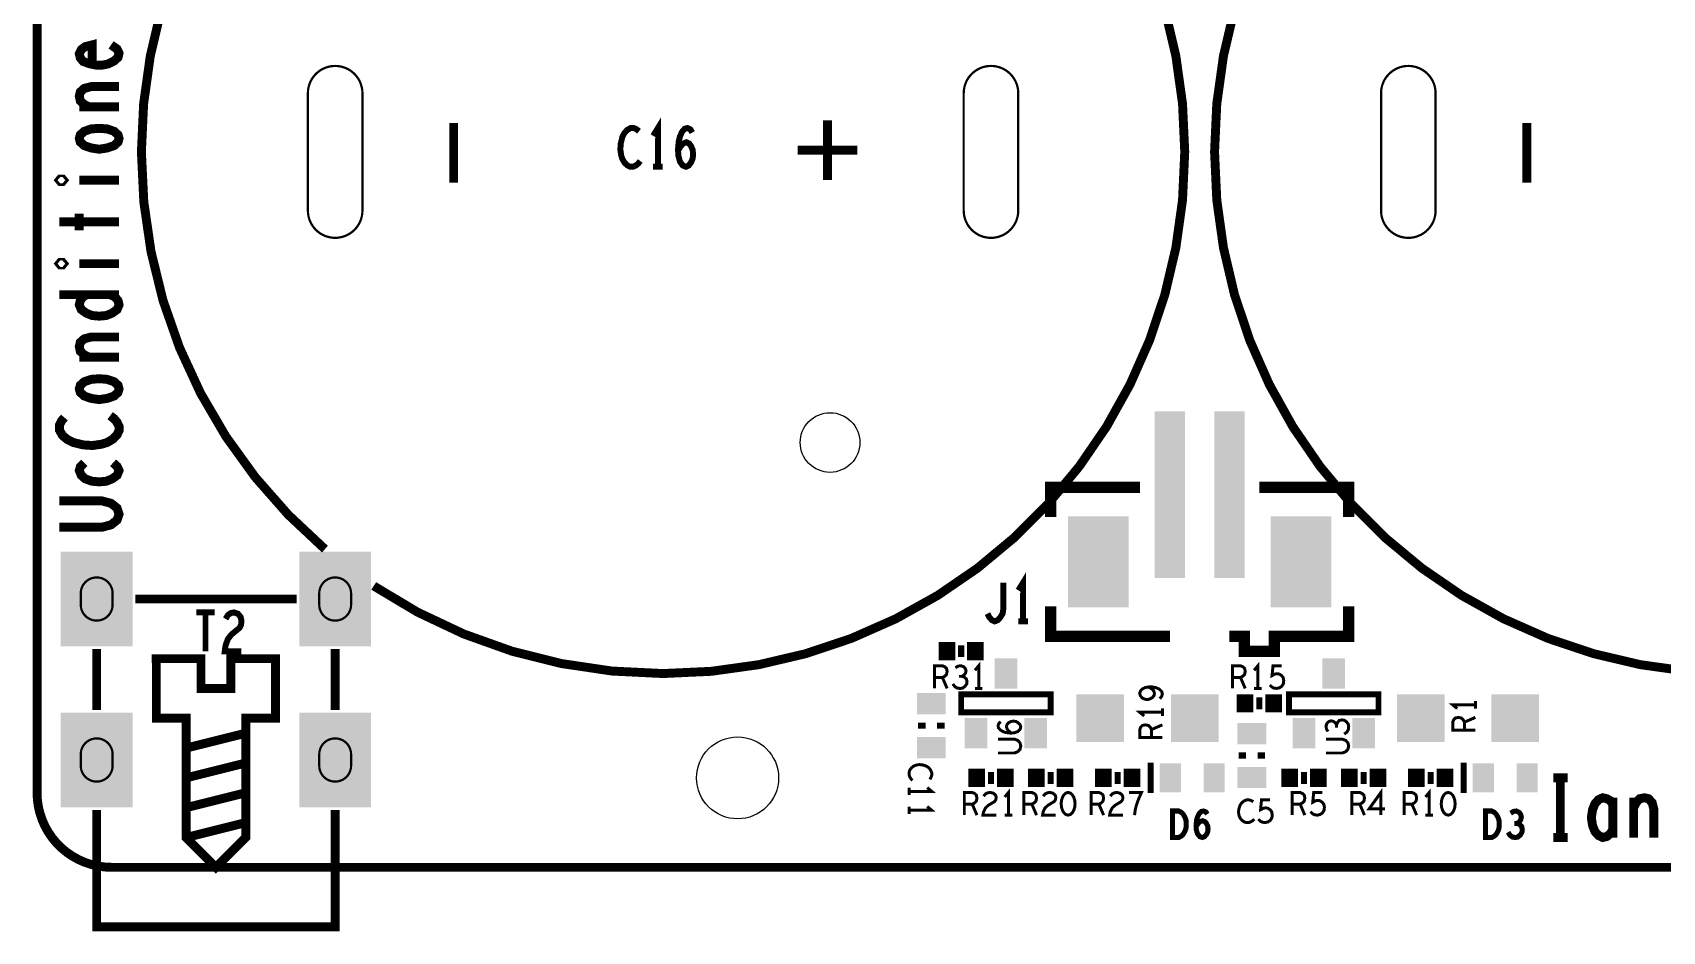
# Model space of a CAD drawing. Extents: x -0.2 to 85.2, y -2.2 to 55.7.
# Drawn here: x -0.2 to 54.5, y -2.2 to 28 of the extents above; entities that cross this region are included whole.
import ezdxf

# ---------------------------------------------------------------- set-up
doc = ezdxf.new("R2010")
doc.units = 0
doc.layers.get('0').update_dxf_attribs({"linetype": 'CONTINUOUS'})
for name, color, linetype in [('BOARD_ART', 7, 'CONTINUOUS'), ('PASTETOP_ART', 4, 'CONTINUOUS'), ('SILK_TOP_ART', 10, 'CONTINUOUS'), ('UC1-2-1-2_DRL', 11, 'CONTINUOUS'), ('UCCONDITIONER_ROU', 13, 'CONTINUOUS')]:
    doc.layers.add(name, color=color, linetype=linetype)

# ---------------------------------------------------------------- blocks, each defined once
blk = doc.blocks.new('RECTANGLE_55')
blk.add_solid([(1.2065, 1.5875), (1.2065, -1.5875), (-1.2065, 1.5875), (-1.2065, -1.5875)])
blk = doc.blocks.new('RECTANGLE_57')
blk.add_solid([(0.4826, 0.3556), (0.4826, -0.3556), (-0.4826, 0.3556), (-0.4826, -0.3556)])
blk = doc.blocks.new('RECTANGLE_21')
blk.add_solid([(0.2794, 0.3048), (0.2794, -0.3048), (-0.2794, 0.3048), (-0.2794, -0.3048)])
blk = doc.blocks.new('RECTANGLE_41')
blk.add_solid([(0.381, 0.508), (0.381, -0.508), (-0.381, 0.508), (-0.381, -0.508)])
blk = doc.blocks.new('RECTANGLE_56')
blk.add_solid([(0.508, 2.794), (0.508, -2.794), (-0.508, 2.794), (-0.508, -2.794)])
blk = doc.blocks.new('RECTANGLE_54')
blk.add_solid([(1.016, 1.524), (1.016, -1.524), (-1.016, 1.524), (-1.016, -1.524)])
blk = doc.blocks.new('RECTANGLE_58')
blk.add_solid([(0.3556, 0.4826), (0.3556, -0.4826), (-0.3556, 0.4826), (-0.3556, -0.4826)])
blk = doc.blocks.new('SQUARE_62')
blk.add_solid([(0.79995, 0.79995), (0.79995, -0.79995), (-0.79995, 0.79995), (-0.79995, -0.79995)])
blk = doc.blocks.new('ROUND_80')
blk.add_circle((0, 0), 1)
blk = doc.blocks.new('ROUND_7')
blk.add_circle((0, 0), 1.375)

msp = doc.modelspace()

# ---------------------------------------------------------------- linework, layer by layer
at = {"layer": 'BOARD_ART', "const_width": 0.3}
for points in [[(0, 13.25), (0, 42.75), (0, 45.75)], [(0, 10.25), (0, 13.25)], [(0, 10.5), (0, 6.75), (0, 2.5)], [(2.5, 0), (82.5, 0)]]:
    msp.add_lwpolyline(points, dxfattribs=at)
msp.add_lwpolyline([(0, 2.5, 0.4142136), (2.5, 0)], format="xyb", dxfattribs=at)
at = {"layer": 'SILK_TOP_ART', "const_width": 0.3}
for points in [[(21, 41.5, 0.4142136), (3.5, 24)], [(38.5, 24, 0.4142136), (21, 41.5)], [(57, 41.5, 0.4142136), (39.5, 24)], [(3.5, 24, 0.2198441), (9.6569, 10.6739)], [(21, 6.5, 0.4142136), (38.5, 24)], [(39.5, 24, 0.4142136), (57, 6.5)], [(11.2929, 9.439, 0.1480652), (21, 6.5)]]:
    msp.add_lwpolyline(points, format="xyb", dxfattribs=at)
at = {"layer": 'SILK_TOP_ART'}
for points, const_width in [([(1.85, 26.95), (1.85, 27.59), (1.6167, 27.53), (1.4834, 27.43), (1.4167, 27.29), (1.45, 27.15), (1.55, 27.03), (1.7834, 26.95), (1.9834, 26.91), (2.1833, 26.91), (2.3834, 26.95), (2.5834, 27.05), (2.7167, 27.17), (2.75, 27.31), (2.6833, 27.45), (2.4834, 27.59)], 0.3), ([(1.75, 25.51), (1.5833, 25.59), (1.45, 25.71), (1.4167, 25.87), (1.45, 26.01), (1.5833, 26.13), (1.8167, 26.19), (2.75, 26.19)], 0.3), ([(2.75, 25.51), (1.4167, 25.51)], 0.3), ([(20.827, 23.5), (20.827, 24.8), (20.667, 24.54)], 0.2), ([(26.52, 25.06), (26.52, 23.06)], 0.3), ([(2.75, 24.45), (2.7167, 24.33), (2.5834, 24.21), (2.35, 24.13), (2.0834, 24.09), (1.8167, 24.13), (1.5833, 24.21), (1.45, 24.33), (1.4167, 24.45), (1.45, 24.57), (1.5833, 24.69), (1.8167, 24.77), (2.0834, 24.79), (2.35, 24.77), (2.5834, 24.69), (2.7167, 24.57), (2.75, 24.45)], 0.3), ([(13.9753, 24.9661), (13.9753, 22.9661)], 0.3), ([(20.1933, 24.6917), (20.1133, 24.7567), (20.02, 24.8), (19.9133, 24.8), (19.7933, 24.735), (19.7, 24.6267), (19.6333, 24.4967), (19.58, 24.28), (19.5667, 24.085), (19.5933, 23.89), (19.6333, 23.76), (19.7133, 23.63), (19.8067, 23.5433), (19.9, 23.5), (19.9933, 23.5), (20.0867, 23.5433), (20.1667, 23.6083), (20.2333, 23.695)], 0.2), ([(21.5007, 24.0416), (21.594, 24.1933), (21.674, 24.28), (21.7807, 24.3233), (21.874, 24.28), (21.9407, 24.1933), (21.994, 24.0633), (22.0073, 23.9117), (21.994, 23.7816), (21.9407, 23.6516), (21.8607, 23.5433), (21.7673, 23.5), (21.6607, 23.5433), (21.5673, 23.6733), (21.514, 23.8683), (21.5007, 24.085), (21.5273, 24.3666), (21.5673, 24.5184), (21.634, 24.67), (21.7273, 24.7783), (21.8207, 24.8), (21.914, 24.7567), (21.9807, 24.6483)], 0.2), ([(49.9753, 24.9661), (49.9753, 22.9661)], 0.3), ([(27.52, 24.06), (25.52, 24.06)], 0.3), ([(20.667, 23.5), (20.987, 23.5)], 0.2), ([(0.8834, 23.05), (0.85, 23.01), (0.7833, 23.01), (0.75, 23.05), (0.7833, 23.09), (0.85, 23.09), (0.8834, 23.05)], 0.3), ([(1.4167, 23.05), (2.75, 23.05)], 0.3), ([(1.4167, 21.37), (1.4167, 21.93)], 0.3), ([(0.75, 21.65), (2.75, 21.65)], 0.3), ([(0.8834, 20.25), (0.85, 20.21), (0.7833, 20.21), (0.75, 20.25), (0.7833, 20.29), (0.85, 20.29), (0.8834, 20.25)], 0.3), ([(1.4167, 20.25), (2.75, 20.25)], 0.3), ([(0.75, 19.21), (2.75, 19.21)], 0.3), ([(2.4501, 19.21), (2.6167, 19.13), (2.7167, 19.01), (2.75, 18.87), (2.6833, 18.71), (2.5167, 18.59), (2.3167, 18.51), (2.0834, 18.49), (1.85, 18.51), (1.65, 18.59), (1.4834, 18.71), (1.4167, 18.87), (1.45, 19.01), (1.5167, 19.11), (1.65, 19.21)], 0.3), ([(1.75, 17.11), (1.5833, 17.19), (1.45, 17.31), (1.4167, 17.47), (1.45, 17.61), (1.5833, 17.73), (1.8167, 17.79), (2.75, 17.79)], 0.3), ([(2.75, 17.11), (1.4167, 17.11)], 0.3), ([(2.75, 16.05), (2.7167, 15.93), (2.5834, 15.81), (2.35, 15.73), (2.0834, 15.69), (1.8167, 15.73), (1.5833, 15.81), (1.45, 15.93), (1.4167, 16.05), (1.45, 16.17), (1.5833, 16.29), (1.8167, 16.37), (2.0834, 16.39), (2.35, 16.37), (2.5834, 16.29), (2.7167, 16.17), (2.75, 16.05)], 0.3), ([(0.9167, 15.09), (0.8167, 14.97), (0.75, 14.83), (0.75, 14.67), (0.85, 14.49), (1.0167, 14.35), (1.2167, 14.25), (1.55, 14.17), (1.85, 14.15), (2.15, 14.19), (2.35, 14.25), (2.55, 14.37), (2.6833, 14.51), (2.75, 14.65), (2.75, 14.79), (2.6833, 14.93), (2.5834, 15.05), (2.4501, 15.15)], 0.3), ([(1.5833, 13.57), (1.45, 13.43), (1.4167, 13.31), (1.4834, 13.15), (1.6167, 13.03), (1.85, 12.95), (2.0834, 12.93), (2.3167, 12.95), (2.5167, 13.03), (2.6833, 13.15), (2.75, 13.31), (2.6833, 13.45), (2.55, 13.57)], 0.3), ([(37, 12.75), (34, 12.75), (34, 11.75)], 0.381), ([(44, 11.75), (44, 12.75), (41, 12.75)], 0.381), ([(0.75, 11.41), (2.1833, 11.41), (2.4834, 11.49), (2.6833, 11.65), (2.75, 11.85), (2.6833, 12.05), (2.4834, 12.21), (2.1833, 12.29), (0.75, 12.29)], 0.3), ([(33.077, 8.25), (33.077, 9.55), (32.917, 9.29)], 0.2), ([(31.8833, 8.51), (31.95, 8.38), (32.03, 8.2933), (32.1233, 8.25), (32.23, 8.2933), (32.31, 8.38), (32.39, 8.51), (32.4167, 8.6833), (32.4167, 9.55)], 0.2), ([(6, 9), (3.2929, 9)], 0.3), ([(8.7071, 9), (6, 9)], 0.3), ([(34, 8.75), (34, 7.75), (38, 7.75)], 0.381), ([(44, 8.75), (44, 7.75), (41.5, 7.75), (41.5, 7.25), (40.5, 7.25), (40.5, 7.75), (40, 7.75)], 0.381), ([(5.3433, 8.55), (5.9567, 8.55)], 0.2), ([(5.65, 8.55), (5.65, 7.25)], 0.2), ([(6.3237, 8.3333), (6.4037, 8.4633), (6.497, 8.5283), (6.6037, 8.55), (6.737, 8.5067), (6.8303, 8.3983), (6.857, 8.2684), (6.8437, 8.1383), (6.7903, 8.03), (6.5237, 7.8133), (6.4037, 7.6617), (6.3237, 7.445), (6.297, 7.25), (6.857, 7.25)], 0.2), ([(32.917, 8.25), (33.237, 8.25)], 0.2), ([(2, 7.3261), (2, 5.2739)], 0.3), ([(6, 5.9999), (5.5, 6), (5.5, 7), (3.9999, 7), (4, 5), (5, 5), (4.9999, 1), (5.9999, 0), (7, 1.0001), (7, 5), (8, 5), (8.0001, 7), (6.5, 7), (6.5, 6), (6, 5.9999)], 0.3), ([(10, 5.2739), (10, 7.3261)], 0.3), ([(31, 7.45), (31, 7.05)], 0.2032), ([(30.1058, 6), (30.1058, 6.762), (30.3704, 6.762), (30.4551, 6.7239), (30.508, 6.6731), (30.5292, 6.5715), (30.508, 6.4699), (30.4445, 6.4064), (30.3704, 6.3683), (30.1058, 6.3683)], 0.1), ([(31.0266, 6.4064), (31.0901, 6.4445), (31.143, 6.508), (31.1642, 6.5842), (31.143, 6.6604), (31.0901, 6.7239), (30.9948, 6.762), (30.8996, 6.7493), (30.8043, 6.6985)], 0.1), ([(31.5875, 6), (31.5875, 6.762), (31.4605, 6.6096)], 0.1), ([(40.1058, 6), (40.1058, 6.762), (40.3704, 6.762), (40.4551, 6.7239), (40.508, 6.6731), (40.5292, 6.5715), (40.508, 6.4699), (40.4445, 6.4064), (40.3704, 6.3683), (40.1058, 6.3683)], 0.1), ([(40.9525, 6), (40.9525, 6.762), (40.8255, 6.6096)], 0.1), ([(41.3547, 6.1143), (41.4182, 6.0508), (41.4922, 6.0127), (41.5875, 6), (41.6828, 6.0254), (41.7568, 6.0762), (41.8098, 6.1651), (41.8203, 6.2667), (41.7992, 6.3683), (41.7462, 6.4318), (41.6722, 6.4826), (41.5981, 6.4953), (41.524, 6.4826), (41.4288, 6.4318), (41.4605, 6.762), (41.7462, 6.762)], 0.1), ([(30.3704, 6.3683), (30.5292, 6)], 0.1), ([(30.7197, 6.1524), (30.7832, 6.0635), (30.8678, 6.0127), (30.9631, 6), (31.0478, 6.0127), (31.1324, 6.0762), (31.1853, 6.1524), (31.1959, 6.2286), (31.1748, 6.3175), (31.1007, 6.381), (31.0266, 6.4064), (30.9313, 6.4064)], 0.1), ([(31.4605, 6), (31.7145, 6)], 0.1), ([(37.6611, 5.6576), (37.7246, 5.7317), (37.75, 5.8163), (37.7246, 5.901), (37.6484, 5.9751), (37.5341, 6.028), (37.4198, 6.0492), (37.2801, 6.0492), (37.1658, 6.028), (37.0642, 5.9751), (37.0134, 5.9116), (36.988, 5.8375), (37.0134, 5.7528), (37.0642, 5.6893), (37.1404, 5.647), (37.242, 5.6258), (37.3309, 5.647), (37.4198, 5.6999), (37.4706, 5.7634), (37.4833, 5.8375), (37.4579, 5.9222), (37.3944, 5.9857), (37.2801, 6.0492)], 0.1), ([(40.3704, 6.3683), (40.5292, 6)], 0.1), ([(40.8255, 6), (41.0795, 6)], 0.1), ([(31, 5.2), (34, 5.2), (34, 5.8), (31, 5.8), (31, 5.2)], 0.2), ([(41, 5.7), (41, 5.3)], 0.2032), ([(42, 5.2), (45, 5.2), (45, 5.8), (42, 5.8), (42, 5.2)], 0.2), ([(48.25, 5.4525), (47.488, 5.4525), (47.6404, 5.3255)], 0.1), ([(48.25, 5.3255), (48.25, 5.5795)], 0.1), ([(32.6825, 4.5014), (32.5936, 4.5755), (32.5428, 4.639), (32.5174, 4.7237), (32.5428, 4.7978), (32.5936, 4.8507), (32.6698, 4.893), (32.7587, 4.9036), (32.8349, 4.893), (32.9111, 4.8507), (32.9746, 4.7872), (33, 4.7131), (32.9746, 4.6284), (32.8984, 4.5543), (32.7841, 4.512), (32.6571, 4.5014), (32.492, 4.5226), (32.4031, 4.5543), (32.3142, 4.6072), (32.2507, 4.6813), (32.238, 4.7554), (32.2634, 4.8295), (32.3269, 4.8824)], 0.1), ([(37.75, 5.2025), (36.988, 5.2025), (37.1404, 5.0755)], 0.1), ([(37.75, 5.0755), (37.75, 5.3295)], 0.1), ([(43.5936, 4.7766), (43.5555, 4.8401), (43.492, 4.893), (43.4158, 4.9142), (43.3396, 4.893), (43.2761, 4.8401), (43.238, 4.7448), (43.2507, 4.6496), (43.3015, 4.5543)], 0.1), ([(43.8476, 4.4697), (43.9365, 4.5332), (43.9873, 4.6178), (44, 4.7131), (43.9873, 4.7978), (43.9238, 4.8824), (43.8476, 4.9353), (43.7714, 4.9459), (43.6825, 4.9248), (43.619, 4.8507), (43.5936, 4.7766), (43.5936, 4.6813)], 0.1), ([(48.25, 4.6058), (47.488, 4.6058), (47.488, 4.8704), (47.5261, 4.9551), (47.5769, 5.008), (47.6785, 5.0292), (47.7801, 5.008), (47.8436, 4.9445), (47.8817, 4.8704), (47.8817, 4.6058)], 0.1), ([(47.8817, 4.8704), (48.25, 5.0292)], 0.1), ([(7, 4.5), (5, 4)], 0.3), ([(29.8095, 4.75), (29.5555, 4.75)], 0.2032), ([(30.4445, 4.75), (30.1905, 4.75)], 0.2032), ([(37.75, 4.3558), (36.988, 4.3558), (36.988, 4.6204), (37.0261, 4.7051), (37.0769, 4.758), (37.1785, 4.7792), (37.2801, 4.758), (37.3436, 4.6945), (37.3817, 4.6204), (37.3817, 4.3558)], 0.1), ([(37.3817, 4.6204), (37.75, 4.7792)], 0.1), ([(32.238, 3.8347), (32.7841, 3.8347), (32.8984, 3.877), (32.9746, 3.9617), (33, 4.0675), (32.9746, 4.1733), (32.8984, 4.258), (32.7841, 4.3003), (32.238, 4.3003)], 0.1), ([(40.3055, 3.75), (40.5595, 3.75)], 0.2032), ([(40.9405, 3.75), (41.1945, 3.75)], 0.2032), ([(43.238, 3.8347), (43.7841, 3.8347), (43.8984, 3.877), (43.9746, 3.9617), (44, 4.0675), (43.9746, 4.1733), (43.8984, 4.258), (43.7841, 4.3003), (43.238, 4.3003)], 0.1), ([(7, 3.5), (5, 3)], 0.3), ([(29.9485, 2.9497), (29.9866, 3.0132), (30.012, 3.0872), (30.012, 3.1719), (29.9739, 3.2672), (29.9104, 3.3412), (29.8342, 3.3942), (29.7072, 3.4365), (29.5929, 3.4471), (29.4786, 3.4259), (29.4024, 3.3942), (29.3262, 3.3307), (29.2754, 3.2566), (29.25, 3.1825), (29.25, 3.1084), (29.2754, 3.0343), (29.3135, 2.9708), (29.3643, 2.9179)], 0.1), ([(32, 3.2), (32, 2.8)], 0.2032), ([(34, 2.8), (34, 3.2)], 0.2032), ([(36.25, 3.2), (36.25, 2.8)], 0.2032), ([(37.353, 2.492), (37.353, 3.508)], 0.2032), ([(42.5, 3.2), (42.5, 2.8)], 0.2032), ([(44.5, 2.8), (44.5, 3.2)], 0.2032), ([(46.75, 3.2), (46.75, 2.8)], 0.2032), ([(47.853, 2.492), (47.853, 3.508)], 0.2032), ([(50.86, 3), (51.34, 3)], 0.3), ([(51.1, 3), (51.1, 1)], 0.3), ([(7, 2.5), (5, 2)], 0.3), ([(29.25, 2.5475), (30.012, 2.5475), (29.8596, 2.6745)], 0.1), ([(29.25, 2.6745), (29.25, 2.4205)], 0.1), ([(31.1058, 1.75), (31.1058, 2.512), (31.3704, 2.512), (31.4551, 2.4739), (31.508, 2.4231), (31.5292, 2.3215), (31.508, 2.2199), (31.4445, 2.1564), (31.3704, 2.1183), (31.1058, 2.1183)], 0.1), ([(31.7514, 2.385), (31.8149, 2.4612), (31.889, 2.4993), (31.9737, 2.512), (32.0795, 2.4866), (32.1536, 2.4231), (32.1748, 2.3469), (32.1642, 2.2707), (32.1218, 2.2072), (31.9102, 2.0802), (31.8149, 1.9913), (31.7514, 1.8643), (31.7302, 1.75), (32.1748, 1.75)], 0.1), ([(32.5875, 1.75), (32.5875, 2.512), (32.4605, 2.3596)], 0.1), ([(33.1058, 1.75), (33.1058, 2.512), (33.3704, 2.512), (33.4551, 2.4739), (33.508, 2.4231), (33.5292, 2.3215), (33.508, 2.2199), (33.4445, 2.1564), (33.3704, 2.1183), (33.1058, 2.1183)], 0.1), ([(33.7514, 2.385), (33.8149, 2.4612), (33.889, 2.4993), (33.9737, 2.512), (34.0795, 2.4866), (34.1536, 2.4231), (34.1748, 2.3469), (34.1642, 2.2707), (34.1218, 2.2072), (33.9102, 2.0802), (33.8149, 1.9913), (33.7514, 1.8643), (33.7302, 1.75), (34.1748, 1.75)], 0.1), ([(34.5875, 2.512), (34.5028, 2.4866), (34.4393, 2.4231), (34.397, 2.3469), (34.3652, 2.2453), (34.3547, 2.131), (34.3652, 2.0167), (34.397, 1.9151), (34.4393, 1.8389), (34.5028, 1.7754), (34.5875, 1.75), (34.6722, 1.7754), (34.7357, 1.8389), (34.778, 1.9151), (34.8098, 2.0167), (34.8203, 2.131), (34.8098, 2.2453), (34.778, 2.3469), (34.7357, 2.4231), (34.6722, 2.4866), (34.5875, 2.512)], 0.1), ([(35.3558, 1.75), (35.3558, 2.512), (35.6204, 2.512), (35.7051, 2.4739), (35.758, 2.4231), (35.7792, 2.3215), (35.758, 2.2199), (35.6945, 2.1564), (35.6204, 2.1183), (35.3558, 2.1183)], 0.1), ([(36.0014, 2.385), (36.0649, 2.4612), (36.139, 2.4993), (36.2237, 2.512), (36.3295, 2.4866), (36.4036, 2.4231), (36.4248, 2.3469), (36.4142, 2.2707), (36.3718, 2.2072), (36.1602, 2.0802), (36.0649, 1.9913), (36.0014, 1.8643), (35.9802, 1.75), (36.4248, 1.75)], 0.1), ([(36.8163, 1.75), (36.8375, 1.9151), (36.8693, 2.0548), (36.9116, 2.1818), (36.9645, 2.3215), (37.0492, 2.512), (36.6258, 2.512)], 0.1), ([(40.8003, 2.1985), (40.7368, 2.2366), (40.6628, 2.262), (40.5781, 2.262), (40.4828, 2.2239), (40.4088, 2.1604), (40.3558, 2.0842), (40.3135, 1.9572), (40.3029, 1.8429), (40.3241, 1.7286), (40.3558, 1.6524), (40.4193, 1.5762), (40.4934, 1.5254), (40.5675, 1.5), (40.6416, 1.5), (40.7157, 1.5254), (40.7792, 1.5635), (40.8321, 1.6143)], 0.1), ([(40.9697, 1.6143), (41.0332, 1.5508), (41.1072, 1.5127), (41.2025, 1.5), (41.2978, 1.5254), (41.3718, 1.5762), (41.4248, 1.6651), (41.4353, 1.7667), (41.4142, 1.8683), (41.3612, 1.9318), (41.2872, 1.9826), (41.2131, 1.9953), (41.139, 1.9826), (41.0438, 1.9318), (41.0755, 2.262), (41.3612, 2.262)], 0.1), ([(42.1058, 1.75), (42.1058, 2.512), (42.3704, 2.512), (42.4551, 2.4739), (42.508, 2.4231), (42.5292, 2.3215), (42.508, 2.2199), (42.4445, 2.1564), (42.3704, 2.1183), (42.1058, 2.1183)], 0.1), ([(42.7197, 1.8643), (42.7832, 1.8008), (42.8572, 1.7627), (42.9525, 1.75), (43.0478, 1.7754), (43.1218, 1.8262), (43.1748, 1.9151), (43.1853, 2.0167), (43.1642, 2.1183), (43.1112, 2.1818), (43.0372, 2.2326), (42.9631, 2.2453), (42.889, 2.2326), (42.7938, 2.1818), (42.8255, 2.512), (43.1112, 2.512)], 0.1), ([(44.1058, 1.75), (44.1058, 2.512), (44.3704, 2.512), (44.4551, 2.4739), (44.508, 2.4231), (44.5292, 2.3215), (44.508, 2.2199), (44.4445, 2.1564), (44.3704, 2.1183), (44.1058, 2.1183)], 0.1), ([(45.0795, 1.75), (45.0795, 2.512), (44.6879, 1.9659), (45.2171, 1.9659)], 0.1), ([(45.8558, 1.75), (45.8558, 2.512), (46.1204, 2.512), (46.2051, 2.4739), (46.258, 2.4231), (46.2792, 2.3215), (46.258, 2.2199), (46.1945, 2.1564), (46.1204, 2.1183), (45.8558, 2.1183)], 0.1), ([(46.7025, 1.75), (46.7025, 2.512), (46.5755, 2.3596)], 0.1), ([(47.3375, 2.512), (47.2528, 2.4866), (47.1893, 2.4231), (47.147, 2.3469), (47.1152, 2.2453), (47.1047, 2.131), (47.1152, 2.0167), (47.147, 1.9151), (47.1893, 1.8389), (47.2528, 1.7754), (47.3375, 1.75), (47.4222, 1.7754), (47.4857, 1.8389), (47.528, 1.9151), (47.5598, 2.0167), (47.5703, 2.131), (47.5598, 2.2453), (47.528, 2.3469), (47.4857, 2.4231), (47.4222, 2.4866), (47.3375, 2.512)], 0.1), ([(52.86, 2.1), (52.78, 2.2333), (52.66, 2.3), (52.52, 2.3333), (52.38, 2.2666), (52.26, 2.1333), (52.18, 1.9333), (52.14, 1.6666), (52.18, 1.4), (52.26, 1.2), (52.38, 1.0667), (52.52, 1), (52.66, 1.0333), (52.78, 1.1333), (52.86, 1.2666)], 0.3), ([(52.86, 1), (52.86, 2.3333)], 0.3), ([(53.56, 2), (53.64, 2.1667), (53.76, 2.3), (53.92, 2.3333), (54.06, 2.3), (54.18, 2.1667), (54.24, 1.9333), (54.24, 1)], 0.3), ([(53.56, 1), (53.56, 2.3333)], 0.3), ([(2, 1.9261), (2, -2), (10, -2), (10, 1.9261)], 0.3), ([(7, 1.5001), (5, 1)], 0.3), ([(29.25, 1.9125), (30.012, 1.9125), (29.8596, 2.0395)], 0.1), ([(29.25, 2.0395), (29.25, 1.7855)], 0.1), ([(31.3704, 2.1183), (31.5292, 1.75)], 0.1), ([(32.4605, 1.75), (32.7145, 1.75)], 0.1), ([(33.3704, 2.1183), (33.5292, 1.75)], 0.1), ([(35.6204, 2.1183), (35.7792, 1.75)], 0.1), ([(38.0847, 1), (38.0847, 1.889), (38.2963, 1.889), (38.381, 1.8445), (38.4445, 1.7853), (38.4974, 1.6964), (38.5398, 1.5926), (38.5503, 1.4445), (38.5398, 1.2963), (38.4974, 1.1926), (38.4445, 1.1037), (38.381, 1.0444), (38.2963, 1), (38.0847, 1)], 0.17), ([(38.8784, 1.3704), (38.9525, 1.4741), (39.016, 1.5334), (39.1007, 1.563), (39.1748, 1.5334), (39.2277, 1.4741), (39.27, 1.3852), (39.2806, 1.2815), (39.27, 1.1926), (39.2277, 1.1037), (39.1642, 1.0296), (39.0901, 1), (39.0054, 1.0296), (38.9313, 1.1185), (38.889, 1.2519), (38.8784, 1.4), (38.8996, 1.5926), (38.9313, 1.6964), (38.9842, 1.8001), (39.0583, 1.8742), (39.1324, 1.889), (39.2065, 1.8594), (39.2594, 1.7853)], 0.17), ([(42.3704, 2.1183), (42.5292, 1.75)], 0.1), ([(44.3704, 2.1183), (44.5292, 1.75)], 0.1), ([(46.1204, 2.1183), (46.2792, 1.75)], 0.1), ([(46.5755, 1.75), (46.8295, 1.75)], 0.1), ([(48.5847, 1), (48.5847, 1.889), (48.7963, 1.889), (48.881, 1.8445), (48.9445, 1.7853), (48.9974, 1.6964), (49.0398, 1.5926), (49.0503, 1.4445), (49.0398, 1.2963), (48.9974, 1.1926), (48.9445, 1.1037), (48.881, 1.0444), (48.7963, 1), (48.5847, 1)], 0.17), ([(49.6536, 1.4741), (49.7171, 1.5186), (49.77, 1.5926), (49.7912, 1.6816), (49.77, 1.7705), (49.7171, 1.8445), (49.6218, 1.889), (49.5266, 1.8742), (49.4313, 1.8149)], 0.17), ([(49.3467, 1.1778), (49.4102, 1.0741), (49.4948, 1.0148), (49.5901, 1), (49.6748, 1.0148), (49.7594, 1.0889), (49.8123, 1.1778), (49.8229, 1.2667), (49.8018, 1.3704), (49.7277, 1.4445), (49.6536, 1.4741), (49.5583, 1.4741)], 0.17), ([(50.86, 1), (51.34, 1)], 0.3)]:
    msp.add_lwpolyline(points, dxfattribs=dict(at, const_width=const_width))
at = {"layer": 'UCCONDITIONER_ROU', "const_width": 0.075}
for points in [[(10.9148, 25.9684, 1), (9.085, 25.9684)], [(32.9148, 25.9684, 1), (31.085, 25.9684)], [(46.9148, 25.9684, 1), (45.085, 25.9684)], [(9.085, 22.0314, 1), (10.9148, 22.0314)], [(31.085, 22.0314, 1), (32.9148, 22.0314)], [(45.085, 22.0314, 1), (46.9148, 22.0314)], [(2.5338, 9.1904, 1), (1.466, 9.1904)], [(10.5338, 9.1904, 1), (9.466, 9.1904)], [(1.466, 8.8094, 1), (2.5338, 8.8094)], [(9.466, 8.8094, 1), (10.5338, 8.8094)], [(2.5338, 3.7904, 1), (1.466, 3.7904)], [(10.5338, 3.7904, 1), (9.466, 3.7904)], [(1.466, 3.4094, 1), (2.5338, 3.4094)], [(9.466, 3.4094, 1), (10.5338, 3.4094)]]:
    msp.add_lwpolyline(points, format="xyb", dxfattribs=at)
for points in [[(9.085, 25.9684), (9.085, 22.0314)], [(10.9148, 22.0314), (10.9148, 25.9684)], [(31.085, 25.9684), (31.085, 22.0314)], [(32.9148, 22.0314), (32.9148, 25.9684)], [(45.085, 25.9684), (45.085, 22.0314)], [(46.9148, 22.0314), (46.9148, 25.9684)], [(1.466, 9.1904), (1.466, 8.8094)], [(2.5338, 8.8094), (2.5338, 9.1904)], [(9.466, 9.1904), (9.466, 8.8094)], [(10.5338, 8.8094), (10.5338, 9.1904)], [(1.466, 3.7904), (1.466, 3.4094)], [(2.5338, 3.4094), (2.5338, 3.7904)], [(9.466, 3.7904), (9.466, 3.4094)], [(10.5338, 3.4094), (10.5338, 3.7904)]]:
    msp.add_lwpolyline(points, dxfattribs=at)

# ---------------------------------------------------------------- block references
at = {"layer": 'PASTETOP_ART'}
for name, p in [('RECTANGLE_56', (38, 12.4999)), ('RECTANGLE_56', (40, 12.4999)), ('RECTANGLE_54', (35.6, 10.25)), ('RECTANGLE_54', (42.4, 10.25)), ('RECTANGLE_55', (2, 9)), ('RECTANGLE_55', (10, 9)), ('RECTANGLE_21', (30.52, 7.25)), ('RECTANGLE_21', (31.48, 7.25)), ('RECTANGLE_41', (32.5, 6.5)), ('RECTANGLE_41', (43.5, 6.5)), ('RECTANGLE_57', (30, 5.4866)), ('SQUARE_62', (35.665, 5)), ('SQUARE_62', (38.835, 5)), ('RECTANGLE_21', (40.52, 5.5)), ('RECTANGLE_21', (41.48, 5.5)), ('SQUARE_62', (46.415, 5)), ('SQUARE_62', (49.585, 5)), ('RECTANGLE_55', (2, 3.6)), ('RECTANGLE_55', (10, 3.6)), ('RECTANGLE_41', (31.5, 4.5)), ('RECTANGLE_41', (33.5, 4.5)), ('RECTANGLE_41', (42.5, 4.5)), ('RECTANGLE_41', (44.5, 4.5)), ('RECTANGLE_57', (40.75, 4.4866)), ('RECTANGLE_57', (30, 4.0134)), ('RECTANGLE_21', (31.52, 3)), ('RECTANGLE_21', (32.48, 3)), ('RECTANGLE_21', (33.52, 3)), ('RECTANGLE_21', (34.48, 3)), ('RECTANGLE_21', (35.77, 3)), ('RECTANGLE_21', (36.73, 3)), ('RECTANGLE_58', (38.0134, 3)), ('RECTANGLE_58', (39.4866, 3)), ('RECTANGLE_57', (40.75, 3.0134)), ('RECTANGLE_21', (42.02, 3)), ('RECTANGLE_21', (42.98, 3)), ('RECTANGLE_21', (44.02, 3)), ('RECTANGLE_21', (44.98, 3)), ('RECTANGLE_21', (46.27, 3)), ('RECTANGLE_21', (47.23, 3)), ('RECTANGLE_58', (48.5134, 3)), ('RECTANGLE_58', (49.9866, 3))]:
    msp.add_blockref(name, p, dxfattribs=at)
at = {"layer": 'UC1-2-1-2_DRL'}
for name, p in [('ROUND_80', (26.6, 14.25)), ('ROUND_7', (23.5, 3))]:
    msp.add_blockref(name, p, dxfattribs=at)

doc.saveas('drawing.dxf')
